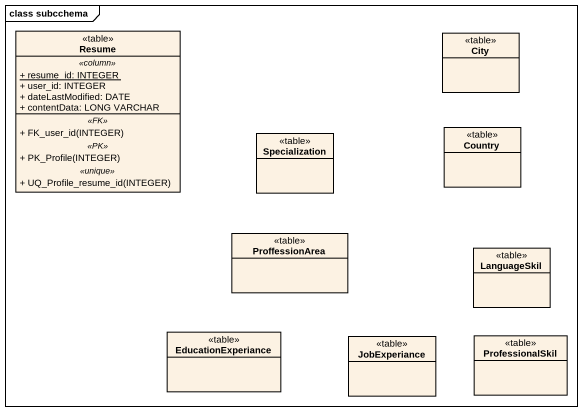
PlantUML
@startuml
mainframe class subcchema
hide circle
hide empty members
skinparam classAttributeIconSize 0
class Resume <<table>> {
  .. <<column>> ..
  {static} + resume_id: INTEGER
  + user_id: INTEGER
  + dateLastModified: DATE
  + contentData: LONG VARCHAR
  .. <<FK>> ..
  + FK_user_id(INTEGER)
  .. <<PK>> ..
  + PK_Profile(INTEGER)
  .. <<unique>> ..
  + UQ_Profile_resume_id(INTEGER)
}
class City <<table>>
class Specialization <<table>>
class Country <<table>>
class ProffessionArea <<table>>
class LanguageSkil <<table>>
class EducationExperiance <<table>>
class JobExperiance <<table>>
class ProfessionalSkil <<table>>
@enduml
